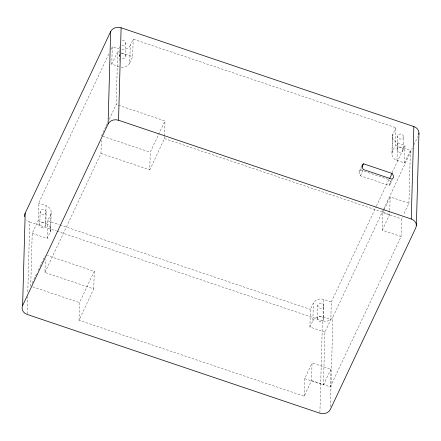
<?xml version="1.0" encoding="UTF-8"?>
<svg xmlns="http://www.w3.org/2000/svg" width="441" height="441" viewBox="0 0 441 441"><rect width="100%" height="100%" fill="white"/><g stroke="black" fill="none" stroke-linecap="round" stroke-linejoin="round"><path stroke-width="0.33" stroke-dasharray="2.21 1.65" d="M27.182 313.76L27.662 296.639M27.794 291.848L29.745 221.994A8.065 6.758 1.6 0 1 26.388 219.888M30.727 286.17L32.204 233.339L38.097 220.814L38.587 203.202L109.059 53.427M39.773 224.899L40.142 211.691M32.204 233.339L47.215 238.405L50.158 232.142A8.065 6.758 1.6 0 0 45.599 223.344L46.096 205.738L38.587 203.202M45.781 225.516A3.026 2.536 1.6 0 0 41.57 222.876A3.026 2.536 1.6 0 0 40.98 227.231A3.026 2.536 1.6 0 0 45.781 225.516L46.151 212.308A3.026 2.536 1.6 0 0 41.939 209.668A3.026 2.536 1.6 0 0 41.349 214.023A3.026 2.536 1.6 0 0 46.151 212.308M311.555 380.544L330.32 386.873L330.811 369.266L312.046 362.937L311.555 380.544L304.185 396.205L79.022 320.238L93.757 288.916L44.971 272.455L45.329 259.589M47.215 238.405L47.705 220.798L50.654 214.53A8.065 6.758 1.6 0 0 46.096 205.738M50.158 232.142L50.654 214.53M50.665 230.434L51.162 212.827M79.022 320.238L79.512 302.631L94.247 271.309L47.413 255.504M93.757 288.916L94.247 271.309M44.971 272.455L100.972 153.429L101.336 140.563M119.291 66.734L111.782 64.199L112.279 46.592L119.781 49.122M109.269 119.241L116.204 104.5L117.681 51.669L120.944 52.771M119.357 55.753L119.616 46.509M119.461 60.638L119.632 54.541M125.365 56.376L125.735 43.168M121.336 67.175A8.065 6.758 1.6 0 0 129.742 63.002L130.233 45.39L133.182 39.128L395.88 127.752L395.384 145.365L392.44 151.627A8.065 6.758 1.6 0 0 396.994 160.425L404.502 162.955L410.395 150.431L395.384 145.365M129.742 63.002L132.691 56.735L133.182 39.128M100.972 153.429L149.758 169.89L150.254 152.283L158.347 135.084M149.758 169.89L164.499 138.568L164.554 136.534M164.576 135.861L164.989 120.961L116.204 104.5M304.185 396.205L304.681 378.599L312.046 362.937M324.918 332.101L309.907 327.035L310.398 309.428L313.347 303.16A8.065 6.758 1.6 0 1 323.799 299.428L331.307 301.958L330.816 319.571L324.918 332.101L323.446 384.927L304.681 378.599M309.907 327.035L312.856 320.772L313.347 303.16M317.481 318.589L317.851 305.381M319.901 412.517L322.465 320.756A8.065 6.758 1.6 0 0 332.916 317.024L383.56 209.387M312.856 320.772A8.065 6.758 1.6 0 1 323.308 317.035L323.799 299.428M323.49 319.207A3.026 2.536 1.6 0 0 319.273 316.566A3.026 2.536 1.6 0 0 318.689 320.921A3.026 2.536 1.6 0 0 323.49 319.207L323.859 306.004A3.026 2.536 1.6 0 0 319.642 303.358A3.026 2.536 1.6 0 0 319.058 307.719A3.026 2.536 1.6 0 0 323.859 306.004M330.408 406.734L332.916 317.024M330.32 386.873L401.062 236.525L382.297 230.196L382.788 212.59L383.637 210.781M382.297 230.196L389.668 214.535L389.761 211.151M389.778 210.473L390.158 196.929L408.923 203.257L403.537 214.701M391.933 153.336L392.424 135.729M392.44 151.627L392.931 134.02L395.88 127.752M397.06 149.449L397.429 136.241M396.994 160.425L397.49 142.818A8.065 6.758 1.6 0 1 392.931 134.02M403.074 150.067A3.026 2.536 1.6 0 0 398.857 147.426A3.026 2.536 1.6 0 0 398.273 151.781A3.026 2.536 1.6 0 0 403.074 150.067L403.443 136.859A3.026 2.536 1.6 0 0 399.226 134.218A3.026 2.536 1.6 0 0 398.642 138.573A3.026 2.536 1.6 0 0 403.443 136.859M401.062 236.525L401.553 218.918L402.401 217.11M404.502 162.955L404.992 145.348L397.49 142.818M408.923 203.257L410.395 150.431M110.812 49.695L112.279 46.592M111.782 64.199L117.681 51.669M32.171 283.1L33.615 280.029M33.902 279.412L36.504 273.883M38.24 270.201L45.175 255.46M101.469 135.822L105.801 126.611M106.088 125.994L107.532 122.923M158.633 134.472L164.989 120.961M359.139 171.698L361.014 167.712M391.641 179.719L388.962 185.413L360.44 175.794A9.327 4.779 25.2 0 1 360.6 170.066L361.405 168.357M360.44 175.794L363.125 170.094M331.307 301.958L376.046 206.873M376.338 206.256L389.205 178.908M392.126 172.696L404.992 145.348M390.428 183.781L392.303 179.796M383.852 208.764L412.247 148.419M414.005 144.687L417.809 136.594M383.924 210.181L390.158 196.929M323.446 384.927L330.811 369.266M121.595 52.992L132.691 56.735M360.6 170.066L389.122 179.691A9.327 4.779 25.2 0 1 388.962 185.413M164.499 138.568L389.668 214.535M382.788 212.59L401.553 218.918M102.77 136.258L150.254 152.283M47.705 220.798L59.436 224.756M60.092 224.976L310.398 309.428M38.097 220.814L45.599 223.344M323.308 317.035L330.816 319.571M29.745 221.994L56.476 231.012M57.126 231.233L322.465 320.756M32.678 286.826L79.512 302.631M122.278 40.352A3.026 2.536 1.6 0 1 125.663 43.494A3.026 2.536 1.6 0 1 120.933 44.883M130.233 45.39A8.065 6.758 1.6 0 1 121.826 49.563M121.154 53.73A3.026 2.536 1.6 0 1 125.382 56.046A3.026 2.536 1.6 0 1 121.253 58.416M119.588 57.054A3.026 2.536 1.6 0 1 119.544 55.114"/><path stroke-width="0.66" d="M413.834 126.556L411.255 219.006A8.065 6.758 1.6 0 1 415.813 227.799L330.337 409.469A8.065 6.758 1.6 0 1 319.879 413.2L27.166 314.444A8.065 6.758 1.6 0 1 22.607 305.646L25.187 213.201L110.663 31.532A8.065 6.758 1.6 0 1 121.121 27.8L413.834 126.556A8.065 6.758 1.6 0 1 418.79 134.224M22.607 305.646L108.084 123.976L110.663 31.532M108.084 123.976A8.065 6.758 1.6 0 1 118.535 120.244L121.121 27.8M416.37 225.505L418.95 133.055M361.94 167.222L363.549 163.804L392.071 173.429A9.327 4.779 25.2 0 1 391.911 179.151L363.39 169.526A9.327 4.779 25.2 0 1 363.549 163.804M389.662 178.55L392.071 173.429M118.535 120.244L411.255 219.006M24.718 216.669A8.065 6.758 1.6 0 1 25.187 213.201"/></g></svg>
